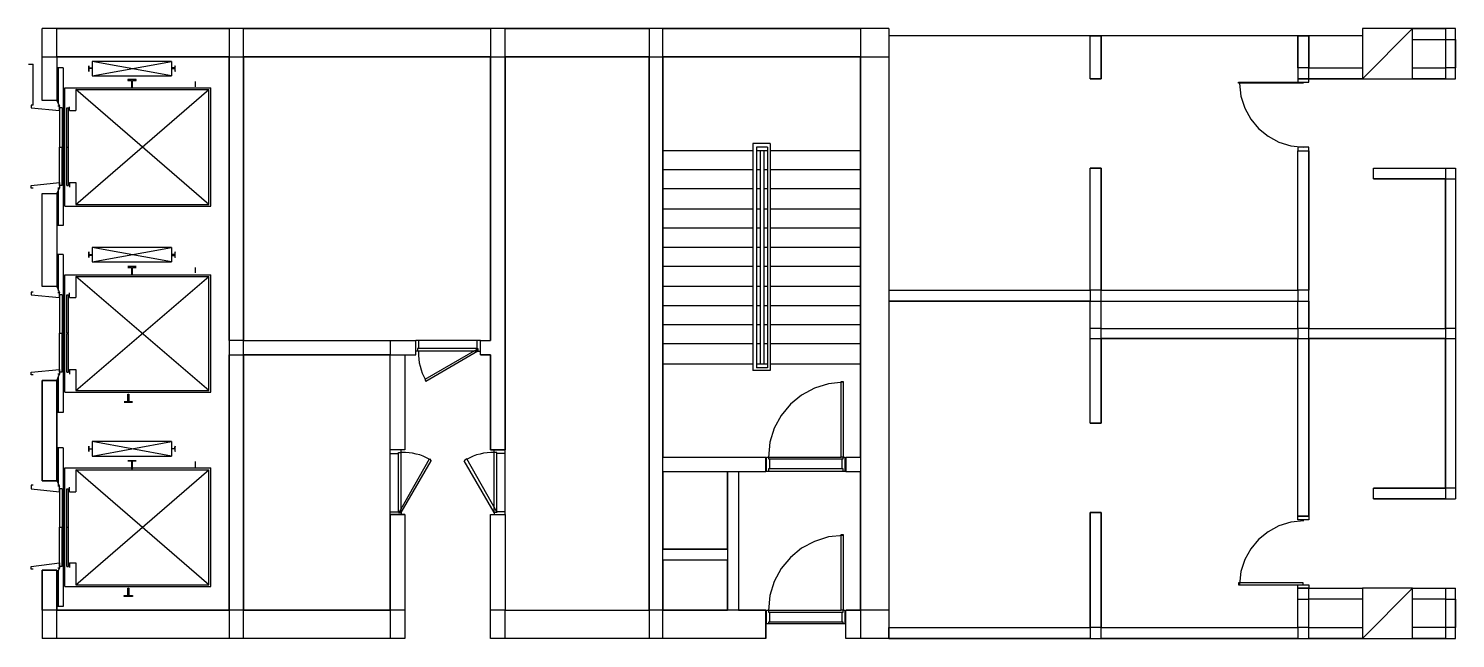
# Model space of a CAD drawing. Header units: millimetres. Extents: x -1062 to 473405, y -148599 to 38948.
# Drawn here: x 98830 to 118708, y -133078 to -124580 of the extents above; entities that cross this region are included whole.
import ezdxf

# ---------------------------------------------------------------- set-up
doc = ezdxf.new("R2010")
doc.units = ezdxf.units.MM
for name, color, linetype in [('COLUMN', 1, 'Continuous'), ('CORE_REF', 8, 'Continuous'), ('DOOR', 3, 'Continuous'), ('WALL', 7, 'Continuous')]:
    doc.layers.add(name, color=color, linetype=linetype)

msp = doc.modelspace()

# ---------------------------------------------------------------- linework, layer by layer
at = {"layer": 'COLUMN'}
for p, q in [((117413.4, -125279), (118111.6, -124580.5)), ((118111.6, -124580.5), (117413.4, -124580.5)), ((117413.4, -124580.5), (117413.4, -125279)), ((118111.6, -125279), (118111.6, -124580.5)), ((117413.4, -125279), (118111.6, -125279)), ((117413.4, -133077.6), (118111.6, -132379.1)), ((118111.6, -132379.1), (117413.4, -132379.1)), ((117413.4, -132379.1), (117413.4, -133077.6)), ((118111.6, -133077.6), (118111.6, -132379.1)), ((117413.4, -133077.6), (118111.6, -133077.6))]:
    msp.add_line(p, q, dxfattribs=at)
at = {"layer": 'CORE_REF'}
for p, q in [((99312.9, -125126.6), (99224, -125126.6)), ((99249.4, -125634.7), (99249.4, -125126.6)), ((99312.9, -125126.6), (99312.9, -127323.9)), ((99668.3, -125177.4), (99668.3, -125101.2)), ((99668.3, -125101.2), (99668.3, -125126.6)), ((99668.3, -125126.6), (99693.7, -125126.6)), ((99693.7, -125139.3), (99668.3, -125139.3)), ((99668.3, -125139.3), (99668.3, -125177.4)), ((99693.7, -125126.6), (99719.1, -125126.6)), ((99719.1, -125139.3), (99693.7, -125139.3)), ((99719.1, -125240.9), (100823.4, -125037.7)), ((100823.4, -125037.7), (99719.1, -125037.7)), ((99719.1, -125037.7), (99719.1, -125240.9)), ((100823.4, -125240.9), (99719.1, -125037.7)), ((99719.1, -125126.6), (99719.1, -125139.3)), ((100823.4, -125037.7), (100823.4, -125240.9)), ((100848.8, -125126.6), (100823.4, -125126.6)), ((100823.4, -125126.6), (100823.4, -125139.3)), ((100823.4, -125139.3), (100848.8, -125139.3)), ((100861.5, -125126.6), (100848.8, -125126.6)), ((100848.8, -125139.3), (100861.5, -125139.3)), ((100874.2, -125101.2), (100861.5, -125126.6)), ((100861.5, -125139.3), (100874.2, -125177.4)), ((100874.2, -125177.4), (100874.2, -125101.2)), ((99338.3, -125406.1), (101369.2, -125406.1)), ((99338.3, -127057.2), (99338.3, -125406.1)), ((99719.1, -125240.9), (100823.4, -125240.9)), ((100328.3, -125291.7), (100214.1, -125291.7)), ((100214.1, -125291.7), (100214.1, -125304.4)), ((100214.1, -125304.4), (100264.9, -125304.4)), ((100264.9, -125304.4), (100264.9, -125342.5)), ((100264.9, -125342.5), (100264.9, -125406.1)), ((100264.9, -125406.1), (100277.6, -125406.1)), ((100277.6, -125342.5), (100277.6, -125304.4)), ((100277.6, -125304.4), (100328.3, -125304.4)), ((100277.6, -125406.1), (100277.6, -125342.5)), ((100328.3, -125304.4), (100328.3, -125291.7)), ((101153.4, -125317.1), (101153.4, -125393.3)), ((101369.2, -127057.2), (101369.2, -125406.1)), ((99224, -125583.9), (99262.1, -125660.1)), ((99490.6, -125431.5), (101343.8, -125431.5)), ((99490.6, -125431.5), (99490.6, -125723.6)), ((99490.6, -127031.8), (101343.8, -125431.5)), ((101343.8, -127031.8), (99490.6, -125431.5)), ((101343.8, -127031.8), (101343.8, -125431.5)), ((98894, -125647.4), (98868.6, -125647.4)), ((98868.6, -125647.4), (98868.6, -125685.5)), ((98868.6, -125685.5), (99262.1, -125723.6)), ((99262.1, -125660.1), (99236.7, -125660.1)), ((99262.1, -125723.6), (99262.1, -125660.1)), ((99262.1, -125685.5), (99262.1, -126231.6)), ((99300.2, -125685.5), (99262.1, -125685.5)), ((99300.2, -125685.5), (99300.2, -126231.6)), ((99363.7, -126231.6), (99363.7, -125685.5)), ((99363.7, -125685.5), (99389, -125685.5)), ((99389, -126231.6), (99389, -125685.5)), ((99401.7, -125723.6), (99401.7, -125672.8)), ((99401.7, -125723.6), (99490.6, -125723.6)), ((109162.8, -126180.8), (108921.7, -126180.8)), ((108921.7, -126180.8), (108921.7, -129343.5)), ((109162.8, -126180.8), (109162.8, -129343.5)), ((99262.1, -126765.1), (99262.1, -126231.6)), ((99262.1, -126231.6), (99300.2, -126231.6)), ((99300.2, -126765.1), (99300.2, -126231.6)), ((99363.7, -126765.1), (99363.7, -126231.6)), ((99363.7, -126231.6), (99389, -126231.6)), ((99389, -126765.1), (99389, -126231.6)), ((108921.7, -126282.4), (107665, -126282.4)), ((109124.8, -126231.6), (108972.4, -126231.6)), ((108972.4, -126231.6), (108972.4, -129305.3)), ((109124.8, -126282.4), (108972.4, -126282.4)), ((109023.2, -126282.4), (109023.2, -129254.5)), ((109074, -126282.4), (109074, -129254.5)), ((109124.8, -126282.4), (109112.1, -126282.4)), ((109124.8, -126231.6), (109124.8, -129305.3)), ((110419.5, -126282.4), (109162.8, -126282.4)), ((108921.7, -126549.2), (107665, -126549.2)), ((109023.2, -126549.2), (108972.4, -126549.2)), ((109124.8, -126549.2), (109074, -126549.2)), ((110419.5, -126549.2), (109162.8, -126549.2)), ((98868.6, -126765.1), (99262.1, -126727)), ((98868.6, -126803.2), (98868.6, -126765.1)), ((98894, -126803.2), (98868.6, -126803.2)), ((99224, -126879.4), (99262.1, -126803.2)), ((99262.1, -126803.2), (99236.7, -126803.2)), ((99249.4, -127323.9), (99249.4, -126815.9)), ((99262.1, -126727), (99262.1, -126803.2)), ((99300.2, -126765.1), (99262.1, -126765.1)), ((99363.7, -126765.1), (99389, -126765.1)), ((99401.7, -126727), (99401.7, -126790.5)), ((99401.7, -126727), (99490.6, -126727)), ((99490.6, -126727), (99490.6, -127031.8)), ((108921.7, -126815.9), (107665, -126815.9)), ((109023.2, -126815.9), (108972.4, -126815.9)), ((109124.8, -126815.9), (109074, -126815.9)), ((110419.5, -126815.9), (109162.8, -126815.9)), ((99338.3, -127057.2), (101369.2, -127057.2)), ((99490.6, -127031.8), (101343.8, -127031.8)), ((108921.7, -127095.3), (107665, -127095.3)), ((109023.2, -127095.3), (108972.4, -127095.3)), ((109124.8, -127095.3), (109074, -127095.3)), ((110419.5, -127095.3), (109162.8, -127095.3)), ((99312.9, -127323.9), (99224, -127323.9)), ((108921.7, -127362.1), (107665, -127362.1)), ((109023.2, -127362.1), (108972.4, -127362.1)), ((109124.8, -127362.1), (109074, -127362.1)), ((110419.5, -127362.1), (109162.8, -127362.1)), ((99312.9, -127730.4), (99224, -127730.4)), ((99249.4, -128238.4), (99249.4, -127730.4)), ((99312.9, -127730.4), (99312.9, -129927.7)), ((99668.3, -127768.5), (99668.3, -127692.3)), ((99668.3, -127692.3), (99668.3, -127730.4)), ((99668.3, -127730.4), (99693.7, -127730.4)), ((99693.7, -127743.1), (99668.3, -127743.1)), ((99668.3, -127743.1), (99668.3, -127768.5)), ((99693.7, -127730.4), (99719.1, -127730.4)), ((99719.1, -127743.1), (99693.7, -127743.1)), ((99719.1, -127832), (100823.4, -127628.8)), ((100823.4, -127628.8), (99719.1, -127628.8)), ((99719.1, -127628.8), (99719.1, -127832)), ((100823.4, -127832), (99719.1, -127628.8)), ((99719.1, -127730.4), (99719.1, -127743.1)), ((100823.4, -127628.8), (100823.4, -127832)), ((100848.8, -127730.4), (100823.4, -127730.4)), ((100823.4, -127730.4), (100823.4, -127743.1)), ((100823.4, -127743.1), (100848.8, -127743.1)), ((100861.5, -127730.4), (100848.8, -127730.4)), ((100848.8, -127743.1), (100861.5, -127743.1)), ((100874.2, -127692.3), (100861.5, -127730.4)), ((100861.5, -127743.1), (100874.2, -127768.5)), ((100874.2, -127768.5), (100874.2, -127692.3)), ((108921.7, -127628.8), (107665, -127628.8)), ((109023.2, -127628.8), (108972.4, -127628.8)), ((109124.8, -127628.8), (109074, -127628.8)), ((110419.5, -127628.8), (109162.8, -127628.8)), ((99338.3, -128009.8), (101369.2, -128009.8)), ((99338.3, -129648.3), (99338.3, -128009.8)), ((99719.1, -127832), (100823.4, -127832)), ((100328.3, -127895.5), (100214.1, -127895.5)), ((100214.1, -127908.2), (100264.9, -127908.2)), ((100264.9, -127908.2), (100264.9, -127946.3)), ((100264.9, -127946.3), (100264.9, -128009.8)), ((100264.9, -128009.8), (100277.6, -128009.8)), ((100277.6, -127946.3), (100277.6, -127908.2)), ((100277.6, -127908.2), (100328.3, -127908.2)), ((100277.6, -128009.8), (100277.6, -127946.3)), ((101153.4, -127908.2), (101153.4, -127984.4)), ((101369.2, -129648.3), (101369.2, -128009.8)), ((108921.7, -127895.5), (107665, -127895.5)), ((109023.2, -127895.5), (108972.4, -127895.5)), ((109124.8, -127895.5), (109074, -127895.5)), ((110419.5, -127895.5), (109162.8, -127895.5)), ((99224, -128174.9), (99262.1, -128263.8)), ((99490.6, -128035.2), (101343.8, -128035.2)), ((99490.6, -128035.2), (99490.6, -128327.3)), ((99490.6, -129622.9), (101343.8, -128035.2)), ((101343.8, -129622.9), (99490.6, -128035.2)), ((101343.8, -129622.9), (101343.8, -128035.2)), ((108921.7, -128174.9), (107665, -128174.9)), ((109023.2, -128174.9), (108972.4, -128174.9)), ((109124.8, -128174.9), (109074, -128174.9)), ((110419.5, -128174.9), (109162.8, -128174.9)), ((98894, -128251.1), (98868.6, -128251.1)), ((98868.6, -128251.1), (98868.6, -128289.2)), ((98868.6, -128289.2), (99262.1, -128327.3)), ((99262.1, -128263.8), (99236.7, -128263.8)), ((99262.1, -128327.3), (99262.1, -128263.8)), ((99262.1, -128289.2), (99262.1, -128822.7)), ((99300.2, -128289.2), (99262.1, -128289.2)), ((99300.2, -128289.2), (99300.2, -128822.7)), ((99363.7, -128822.7), (99363.7, -128289.2)), ((99363.7, -128289.2), (99389, -128289.2)), ((99389, -128822.7), (99389, -128289.2)), ((99401.7, -128327.3), (99401.7, -128263.8)), ((99401.7, -128327.3), (99490.6, -128327.3)), ((108921.7, -128441.7), (107665, -128441.7)), ((109023.2, -128441.7), (108972.4, -128441.7)), ((109124.8, -128441.7), (109074, -128441.7)), ((110419.5, -128441.7), (109162.8, -128441.7)), ((108921.7, -128708.4), (107665, -128708.4)), ((109023.2, -128708.4), (108972.4, -128708.4)), ((109124.8, -128708.4), (109074, -128708.4)), ((110419.5, -128708.4), (109162.8, -128708.4)), ((99262.1, -129368.9), (99262.1, -128822.7)), ((99262.1, -128822.7), (99300.2, -128822.7)), ((99300.2, -129368.9), (99300.2, -128822.7)), ((99389, -128822.7), (99363.7, -128822.7)), ((99363.7, -129368.9), (99363.7, -128835.4)), ((99389, -128835.4), (99363.7, -128835.4)), ((99389, -129368.9), (99389, -128835.4)), ((108921.7, -128975.1), (107665, -128975.1)), ((109023.2, -128975.1), (108972.4, -128975.1)), ((109124.8, -128975.1), (109074, -128975.1)), ((110419.5, -128975.1), (109162.8, -128975.1)), ((98868.6, -129368.9), (99262.1, -129330.8)), ((98868.6, -129407), (98868.6, -129368.9)), ((99224, -129483.2), (99262.1, -129394.3)), ((99262.1, -129394.3), (99236.7, -129394.3)), ((99262.1, -129330.8), (99262.1, -129394.3)), ((99300.2, -129368.9), (99262.1, -129368.9)), ((99363.7, -129368.9), (99389, -129368.9)), ((99401.7, -129330.8), (99401.7, -129394.3)), ((99401.7, -129330.8), (99490.6, -129330.8)), ((99490.6, -129330.8), (99490.6, -129622.9)), ((108921.7, -129254.5), (107665, -129254.5)), ((109162.8, -129343.5), (108921.7, -129343.5)), ((109023.2, -129254.5), (108972.4, -129254.5)), ((109124.8, -129305.3), (108972.4, -129305.3)), ((109124.8, -129254.5), (109023.2, -129254.5)), ((109124.8, -129254.5), (109112.1, -129254.5)), ((110419.5, -129254.5), (109162.8, -129254.5)), ((98894, -129407), (98868.6, -129407)), ((99249.4, -129927.7), (99249.4, -129419.7)), ((99338.3, -129648.3), (101369.2, -129648.3)), ((99490.6, -129622.9), (101343.8, -129622.9)), ((100163.3, -129775.3), (100214.1, -129775.3)), ((100277.6, -129788), (100163.3, -129788)), ((100214.1, -129737.2), (100214.1, -129673.7)), ((100214.1, -129673.7), (100226.8, -129673.7)), ((100214.1, -129775.3), (100214.1, -129737.2)), ((100226.8, -129673.7), (100226.8, -129737.2)), ((100226.8, -129737.2), (100226.8, -129775.3)), ((100226.8, -129775.3), (100277.6, -129775.3)), ((99312.9, -129927.7), (99224, -129927.7)), ((99719.1, -130537.4), (100823.4, -130334.2)), ((100823.4, -130334.2), (99719.1, -130334.2)), ((99719.1, -130334.2), (99719.1, -130537.4)), ((100823.4, -130537.4), (99719.1, -130334.2)), ((100823.4, -130334.2), (100823.4, -130537.4)), ((99312.9, -130423.1), (99224, -130423.1)), ((99249.4, -130943.8), (99249.4, -130423.1)), ((99312.9, -130423.1), (99312.9, -132633.1)), ((99668.3, -130473.9), (99668.3, -130397.7)), ((99668.3, -130397.7), (99668.3, -130423.1)), ((99668.3, -130423.1), (99668.3, -130435.8)), ((99668.3, -130435.8), (99693.7, -130435.8)), ((99668.3, -130435.8), (99668.3, -130473.9)), ((99693.7, -130435.8), (99719.1, -130435.8)), ((99719.1, -130537.4), (100823.4, -130537.4)), ((100848.8, -130435.8), (100823.4, -130435.8)), ((100861.5, -130435.8), (100848.8, -130435.8)), ((100874.2, -130397.7), (100861.5, -130423.1)), ((100861.5, -130423.1), (100861.5, -130435.8)), ((100861.5, -130435.8), (100874.2, -130473.9)), ((100874.2, -130473.9), (100874.2, -130397.7)), ((99338.3, -130702.5), (101369.2, -130702.5)), ((99338.3, -132353.7), (99338.3, -130702.5)), ((99490.6, -130727.9), (101343.8, -130727.9)), ((99490.6, -130727.9), (99490.6, -131032.7)), ((99490.6, -132328.3), (101343.8, -130727.9)), ((101343.8, -132328.3), (99490.6, -130727.9)), ((100214.1, -130600.9), (100264.9, -130600.9)), ((100328.3, -130600.9), (100214.1, -130600.9)), ((100264.9, -130600.9), (100264.9, -130613.6)), ((100264.9, -130613.6), (100264.9, -130639)), ((100264.9, -130639), (100264.9, -130651.7)), ((100264.9, -130651.7), (100264.9, -130702.5)), ((100264.9, -130702.5), (100264.9, -130715.2)), ((100264.9, -130715.2), (100277.6, -130715.2)), ((100277.6, -130613.6), (100277.6, -130600.9)), ((100277.6, -130600.9), (100328.3, -130600.9)), ((100277.6, -130639), (100277.6, -130613.6)), ((100277.6, -130651.7), (100277.6, -130639)), ((100277.6, -130702.5), (100277.6, -130651.7)), ((100277.6, -130715.2), (100277.6, -130702.5)), ((101153.4, -130613.6), (101153.4, -130689.8)), ((101343.8, -132328.3), (101343.8, -130727.9)), ((101369.2, -132353.7), (101369.2, -130702.5)), ((98894, -130943.8), (98868.6, -130943.8)), ((98868.6, -130943.8), (98868.6, -130994.6)), ((99224, -130880.3), (99262.1, -130956.5)), ((99262.1, -130956.5), (99236.7, -130956.5)), ((99262.1, -131032.7), (99262.1, -130956.5)), ((99401.7, -131032.7), (99401.7, -130969.2)), ((98868.6, -130994.6), (99262.1, -131032.7)), ((99262.1, -130994.6), (99262.1, -131528.1)), ((99300.2, -130994.6), (99262.1, -130994.6)), ((99300.2, -130994.6), (99300.2, -131528.1)), ((99363.7, -131528.1), (99363.7, -130994.6)), ((99363.7, -130994.6), (99389, -130994.6)), ((99389, -131528.1), (99389, -130994.6)), ((99401.7, -131032.7), (99490.6, -131032.7)), ((99262.1, -132074.2), (99262.1, -131528.1)), ((99262.1, -131528.1), (99300.2, -131528.1)), ((99300.2, -132074.2), (99300.2, -131528.1)), ((99363.7, -132074.2), (99363.7, -131528.1)), ((99363.7, -131528.1), (99389, -131528.1)), ((99389, -132074.2), (99389, -131528.1)), ((98868.6, -132074.2), (99262.1, -132023.4)), ((98868.6, -132112.3), (98868.6, -132074.2)), ((98894, -132112.3), (98868.6, -132112.3)), ((99224, -132175.8), (99262.1, -132099.6)), ((99262.1, -132099.6), (99236.7, -132099.6)), ((99249.4, -132633.1), (99249.4, -132125)), ((99262.1, -132023.4), (99262.1, -132099.6)), ((99300.2, -132074.2), (99262.1, -132074.2)), ((99363.7, -132074.2), (99389, -132074.2)), ((99401.7, -132023.4), (99401.7, -132086.9)), ((99401.7, -132023.4), (99490.6, -132023.4)), ((99490.6, -132023.4), (99490.6, -132328.3)), ((99338.3, -132353.7), (101369.2, -132353.7)), ((99490.6, -132328.3), (101343.8, -132328.3)), ((100214.1, -132442.6), (100214.1, -132379.1)), ((100214.1, -132379.1), (100226.8, -132379.1)), ((100226.8, -132379.1), (100226.8, -132442.6)), ((100163.3, -132480.7), (100214.1, -132480.7)), ((100163.3, -132493.4), (100163.3, -132480.7)), ((100277.6, -132493.4), (100163.3, -132493.4)), ((100214.1, -132468), (100214.1, -132442.6)), ((100214.1, -132480.7), (100214.1, -132468)), ((100226.8, -132442.6), (100226.8, -132468)), ((100226.8, -132468), (100226.8, -132480.7)), ((100226.8, -132480.7), (100277.6, -132480.7)), ((100277.6, -132480.7), (100277.6, -132493.4)), ((99312.9, -132633.1), (99224, -132633.1))]:
    msp.add_line(p, q, dxfattribs=at)
at = {"layer": 'DOOR'}
for p, q in [((115687.2, -125342.5), (115687.2, -125329.8)), ((115687.2, -125329.8), (116588.4, -125329.8)), ((116588.4, -125342.5), (115687.2, -125342.5)), ((115699.9, -125346.1), (115719.8, -125525)), ((116664.5, -125279), (116512.2, -125279)), ((116512.2, -125279), (116512.2, -125329.8)), ((116512.2, -125329.8), (116664.5, -125329.8)), ((116588.4, -125329.8), (116588.4, -125342.5)), ((116664.5, -125329.8), (116664.5, -125279)), ((115719.8, -125525), (115773, -125691.4)), ((115773, -125691.4), (115856.1, -125841.9)), ((115856.1, -125841.9), (115965.4, -125972.8)), ((115965.4, -125972.8), (116097.5, -126080.8)), ((116097.5, -126080.8), (116248.8, -126162.3)), ((116248.8, -126162.3), (116415.7, -126213.7)), ((116415.7, -126213.7), (116594.7, -126231.6)), ((116664.5, -126231.6), (116512.2, -126231.6)), ((116512.2, -126231.6), (116512.2, -126282.4)), ((116664.5, -126282.4), (116664.5, -126231.6)), ((104225.2, -129076.7), (104225.2, -128924.3)), ((104263.2, -128924.3), (104225.2, -128924.3)), ((105075.6, -128924.3), (104263.2, -128924.3)), ((104263.2, -128924.3), (104263.2, -129038.6)), ((105126.4, -128924.3), (105075.6, -128924.3)), ((105075.6, -128924.3), (105075.6, -129038.6)), ((105126.4, -129076.7), (105126.4, -128924.3)), ((104250.6, -129076.7), (104225.2, -129076.7)), ((104263.2, -129038.6), (104250.6, -129038.6)), ((104250.6, -129038.6), (104250.6, -129076.7)), ((105075.6, -129038.6), (104250.6, -129038.6)), ((105088.3, -129076.7), (104250.6, -129076.7)), ((104263.6, -129084.3), (104263.7, -129135.3)), ((104263.7, -129135.3), (104267.3, -129186)), ((104267.3, -129186), (104274.3, -129236.1)), ((105075.6, -129051.3), (104352.1, -129470.5)), ((105088.3, -129076.7), (104364.8, -129495.9)), ((105075.6, -129038.6), (105088.3, -129038.6)), ((105088.3, -129076.7), (105075.6, -129051.3)), ((105088.3, -129038.6), (105088.3, -129076.7)), ((105088.3, -129076.7), (105126.4, -129076.7)), ((104274.3, -129236.1), (104284.7, -129285.7)), ((104284.7, -129285.7), (104298.4, -129334.4)), ((104298.4, -129334.4), (104315.4, -129382.1)), ((104315.4, -129382.1), (104335.7, -129428.6)), ((104335.7, -129428.6), (104359.2, -129473.8)), ((104352.1, -129470.5), (104364.8, -129495.9)), ((109777, -129590.9), (109599.1, -129687.5)), ((109973.6, -129529.9), (109777, -129590.9)), ((110184.6, -129508.6), (109973.6, -129529.9)), ((110152.9, -130550.1), (110152.9, -129495.9)), ((110152.9, -129495.9), (110178.3, -129495.9)), ((110178.3, -129495.9), (110178.3, -130550.1)), ((109599.1, -129687.5), (109444.2, -129815.5)), ((109316.3, -129970.6), (109219.7, -130148.6)), ((109444.2, -129815.5), (109316.3, -129970.6)), ((109219.7, -130148.6), (109158.7, -130345.2)), ((109158.7, -130345.2), (109137.5, -130556.4)), ((104022.1, -130448.5), (103869.8, -130448.5)), ((103869.8, -130499.3), (103869.8, -130448.5)), ((103869.8, -131312.2), (103869.8, -130499.3)), ((103869.8, -130499.3), (103984, -130499.3)), ((103984, -130499.3), (103984, -130486.6)), ((103984, -130486.6), (104022.1, -130486.6)), ((103984, -131312.2), (103984, -130486.6)), ((103996.7, -131312.2), (104415.6, -130575.5)), ((104022.1, -130486.6), (104022.1, -130448.5)), ((104022.1, -131324.9), (104022.1, -130486.6)), ((104080.6, -130487.1), (104029.7, -130487)), ((104131.2, -130490.6), (104080.6, -130487.1)), ((104181.4, -130497.6), (104131.2, -130490.6)), ((104230.9, -130508), (104181.4, -130497.6)), ((104279.6, -130521.7), (104230.9, -130508)), ((104327.2, -130538.8), (104279.6, -130521.7)), ((104373.8, -130559.1), (104327.2, -130538.8)), ((104419, -130582.6), (104373.8, -130559.1)), ((104415.6, -130575.5), (104441, -130600.9)), ((104936, -130575.5), (104897.9, -130600.9)), ((104977.8, -130559.1), (104932.6, -130582.6)), ((105354.9, -131312.2), (104936, -130575.5)), ((105024.3, -130538.8), (104977.8, -130559.1)), ((105072, -130521.7), (105024.3, -130538.8)), ((105120.7, -130508), (105072, -130521.7)), ((105170.2, -130497.6), (105120.7, -130508)), ((105220.3, -130490.6), (105170.2, -130497.6)), ((105271, -130487.1), (105220.3, -130490.6)), ((105321.9, -130487), (105271, -130487.1)), ((105316.8, -130486.6), (105316.8, -130448.5)), ((105316.8, -130448.5), (105469.1, -130448.5)), ((105354.9, -130486.6), (105316.8, -130486.6)), ((105316.8, -131324.9), (105316.8, -130486.6)), ((105354.9, -130499.3), (105354.9, -130486.6)), ((105354.9, -131312.2), (105354.9, -130486.6)), ((105469.1, -130499.3), (105354.9, -130499.3)), ((105469.1, -130499.3), (105469.1, -130448.5)), ((105469.1, -131312.2), (105469.1, -130499.3)), ((109112.1, -130753.3), (109112.1, -130550.1)), ((109112.1, -130550.1), (109137.5, -130550.1)), ((109137.5, -130550.1), (109137.5, -130575.5)), ((109137.5, -130550.1), (110152.9, -130550.1)), ((109137.5, -130575.5), (109150.1, -130575.5)), ((109150.1, -130575.5), (109150.1, -130715.2)), ((109150.1, -130575.5), (110165.6, -130575.5)), ((110178.3, -130550.1), (110152.9, -130550.1)), ((110165.6, -130715.2), (110165.6, -130575.5)), ((110165.6, -130575.5), (110178.3, -130575.5)), ((110178.3, -130575.5), (110178.3, -130550.1)), ((110178.3, -130550.1), (110203.7, -130550.1)), ((110203.7, -130550.1), (110203.7, -130753.3)), ((104022.1, -131324.9), (104441, -130600.9)), ((105316.8, -131324.9), (104897.9, -130600.9)), ((109137.5, -130753.3), (109112.1, -130753.3)), ((109137.5, -130715.2), (109137.5, -130753.3)), ((109150.1, -130715.2), (109137.5, -130715.2)), ((110178.3, -130753.3), (109137.5, -130753.3)), ((110165.6, -130715.2), (109150.1, -130715.2)), ((110178.3, -130715.2), (110165.6, -130715.2)), ((110178.3, -130753.3), (110178.3, -130715.2)), ((110203.7, -130753.3), (110178.3, -130753.3)), ((103869.8, -131350.3), (103869.8, -131312.2)), ((103869.8, -131312.2), (103984, -131312.2)), ((104022.1, -131350.3), (103869.8, -131350.3)), ((103984, -131312.2), (103984, -131324.9)), ((103984, -131324.9), (104022.1, -131324.9)), ((104022.1, -131324.9), (103996.7, -131312.2)), ((104022.1, -131324.9), (104022.1, -131350.3)), ((105316.8, -131324.9), (105354.9, -131312.2)), ((105354.9, -131324.9), (105316.8, -131324.9)), ((105316.8, -131324.9), (105316.8, -131350.3)), ((105316.8, -131350.3), (105469.1, -131350.3)), ((105469.1, -131312.2), (105354.9, -131312.2)), ((105354.9, -131312.2), (105354.9, -131324.9)), ((105469.1, -131350.3), (105469.1, -131312.2)), ((116512.2, -131426.5), (116512.2, -131375.7)), ((116664.5, -131375.7), (116664.5, -131426.5)), ((116248.8, -131508.5), (116097.5, -131590)), ((116415.7, -131457.1), (116248.8, -131508.5)), ((116594.7, -131439.2), (116415.7, -131457.1)), ((116664.5, -131426.5), (116512.2, -131426.5)), ((109777, -131724.7), (109599.1, -131821.3)), ((109973.6, -131663.7), (109777, -131724.7)), ((110184.6, -131642.4), (109973.6, -131663.7)), ((110152.9, -132683.9), (110152.9, -131629.7)), ((110152.9, -131629.7), (110178.3, -131629.7)), ((110178.3, -131629.7), (110178.3, -132683.9)), ((115965.4, -131698), (115856.1, -131828.9)), ((116097.5, -131590), (115965.4, -131698)), ((109444.2, -131949.3), (109316.3, -132104.4)), ((109599.1, -131821.3), (109444.2, -131949.3)), ((115773, -131979.4), (115719.8, -132145.8)), ((115856.1, -131828.9), (115773, -131979.4)), ((109316.3, -132104.4), (109219.7, -132282.4)), ((115719.8, -132145.8), (115699.9, -132324.7)), ((109219.7, -132282.4), (109158.7, -132479.1)), ((116588.4, -132302.9), (115687.2, -132302.9)), ((115687.2, -132302.9), (115687.2, -132328.3)), ((115687.2, -132328.3), (116588.4, -132328.3)), ((116512.2, -132379.1), (116512.2, -132328.3)), ((116512.2, -132328.3), (116664.5, -132328.3)), ((116664.5, -132379.1), (116512.2, -132379.1)), ((116588.4, -132328.3), (116588.4, -132302.9)), ((116664.5, -132328.3), (116664.5, -132379.1)), ((109158.7, -132479.1), (109137.5, -132690.2)), ((109112.1, -132874.4), (109112.1, -132683.9)), ((109112.1, -132683.9), (109137.5, -132683.9)), ((109137.5, -132683.9), (109137.5, -132709.3)), ((109137.5, -132683.9), (110152.9, -132683.9)), ((109137.5, -132709.3), (109150.1, -132709.3)), ((109150.1, -132709.3), (109150.1, -132849)), ((109150.1, -132709.3), (110165.6, -132709.3)), ((110178.3, -132683.9), (110152.9, -132683.9)), ((110165.6, -132849), (110165.6, -132709.3)), ((110165.6, -132709.3), (110178.3, -132709.3)), ((110178.3, -132709.3), (110178.3, -132683.9)), ((110178.3, -132683.9), (110203.7, -132683.9)), ((110203.7, -132683.9), (110203.7, -132874.4)), ((109137.5, -132874.4), (109112.1, -132874.4)), ((109137.5, -132849), (109137.5, -132874.4)), ((109150.1, -132849), (109137.5, -132849)), ((110178.3, -132874.4), (109137.5, -132874.4)), ((110165.6, -132849), (109150.1, -132849)), ((110178.3, -132849), (110165.6, -132849)), ((110178.3, -132874.4), (110178.3, -132849)), ((110203.7, -132874.4), (110178.3, -132874.4))]:
    msp.add_line(p, q, dxfattribs=at)
at = {"layer": 'WALL'}
for p, q in [((110813, -124580.5), (99020.9, -124580.5)), ((99020.9, -125583.9), (99020.9, -124580.5)), ((110813, -124580.5), (110813, -133077.6)), ((118708.1, -124580.5), (118111.6, -124580.5)), ((118708.1, -125279), (118708.1, -124580.5)), ((117413.4, -124682.1), (110813, -124682.1)), ((113618.2, -125279), (113618.2, -124682.1)), ((113770.5, -125279), (113770.5, -124682.1)), ((116512.2, -124682.1), (116512.2, -125279)), ((116664.5, -125126.6), (116664.5, -124682.1)), ((118111.6, -124732.9), (118568.5, -124732.9)), ((118568.5, -124732.9), (118568.5, -125126.6)), ((99224, -124974.2), (101623.1, -124974.2)), ((99224, -124974.2), (99224, -125583.9)), ((101623.1, -124974.2), (101623.1, -132683.9)), ((101826.2, -124974.2), (105266, -124974.2)), ((101826.2, -128924.3), (101826.2, -124974.2)), ((105266, -124974.2), (105266, -128924.3)), ((105469.1, -124974.2), (107474.6, -124974.2)), ((105469.1, -130448.5), (105469.1, -124974.2)), ((107474.6, -124974.2), (107474.6, -132683.9)), ((107665, -124974.2), (110419.5, -124974.2)), ((107665, -130550.1), (107665, -124974.2)), ((110419.5, -124974.2), (110419.5, -132683.9)), ((98830.5, -125075.8), (98894, -125075.8)), ((98894, -125647.4), (98894, -125075.8)), ((116664.5, -125126.6), (117413.4, -125126.6)), ((118111.6, -125126.6), (118568.5, -125126.6)), ((113618.2, -125279), (113770.5, -125279)), ((116512.2, -125279), (117413.4, -125279)), ((118111.6, -125279), (118708.1, -125279)), ((99224, -125583.9), (99020.9, -125583.9)), ((116512.2, -128225.7), (116512.2, -126282.4)), ((116512.2, -126282.4), (116664.5, -126282.4)), ((116664.5, -128759.2), (116664.5, -126282.4)), ((113618.2, -128225.7), (113618.2, -126523.8)), ((113770.5, -126523.8), (113618.2, -126523.8)), ((113770.5, -128225.7), (113770.5, -126523.8)), ((117565.8, -126523.8), (118708.1, -126523.8)), ((117565.8, -126676.2), (117565.8, -126523.8)), ((118708.1, -126523.8), (118708.1, -131134.3)), ((117565.8, -126676.2), (118568.5, -126676.2)), ((118568.5, -126676.2), (118568.5, -128759.2)), ((99020.9, -128174.9), (99020.9, -126879.4)), ((99020.9, -126879.4), (99224, -126879.4)), ((99224, -126879.4), (99224, -128174.9)), ((99224, -128174.9), (99020.9, -128174.9)), ((110813, -128225.7), (113618.2, -128225.7)), ((110813, -128378.2), (113618.2, -128378.2)), ((113618.2, -130080.1), (113618.2, -128378.2)), ((113770.5, -128225.7), (116512.2, -128225.7)), ((113770.5, -128759.2), (113770.5, -128378.2)), ((113770.5, -128378.2), (116512.2, -128378.2)), ((116512.2, -128759.2), (116512.2, -128378.2)), ((113770.5, -128759.2), (116512.2, -128759.2)), ((116664.5, -128759.2), (118568.5, -128759.2)), ((101826.2, -128924.3), (104225.2, -128924.3)), ((104225.2, -129127.5), (104225.2, -128924.3)), ((105126.4, -128924.3), (105266, -128924.3)), ((105126.4, -129127.5), (105126.4, -128924.3)), ((113770.5, -130080.1), (113770.5, -128898.9)), ((113770.5, -128898.9), (116512.2, -128898.9)), ((116512.2, -131375.7), (116512.2, -128898.9)), ((116664.5, -128898.9), (118568.5, -128898.9)), ((116664.5, -131375.7), (116664.5, -128898.9)), ((118568.5, -128898.9), (118568.5, -130981.9)), ((101826.2, -132683.9), (101826.2, -129127.5)), ((101826.2, -129127.5), (103869.8, -129127.5)), ((103869.8, -130448.5), (103869.8, -129127.5)), ((104072.9, -129127.5), (104225.2, -129127.5)), ((104072.9, -129127.5), (104072.9, -130448.5)), ((105126.4, -129127.5), (105266, -129127.5)), ((105266, -129127.5), (105266, -130448.5)), ((99224, -129483.2), (99020.9, -129483.2)), ((99020.9, -129483.2), (99020.9, -130880.3)), ((99224, -130880.3), (99224, -129483.2)), ((113618.2, -130080.1), (113770.5, -130080.1)), ((104072.9, -130448.5), (103869.8, -130448.5)), ((105266, -130448.5), (105469.1, -130448.5)), ((107665, -132683.9), (107665, -130550.1)), ((107665, -130550.1), (109099.4, -130550.1)), ((109099.4, -130753.3), (109099.4, -130550.1)), ((110216.4, -130550.1), (110419.5, -130550.1)), ((110216.4, -130550.1), (110216.4, -130753.3)), ((110419.5, -130550.1), (110419.5, -132683.9)), ((107665, -130753.3), (109099.4, -130753.3)), ((108566.3, -130753.3), (108566.3, -132683.9)), ((108718.6, -130753.3), (108718.6, -132683.9)), ((110216.4, -130753.3), (110419.5, -130753.3)), ((99020.9, -130880.3), (99224, -130880.3)), ((118568.5, -130981.9), (117565.8, -130981.9)), ((117565.8, -131134.3), (117565.8, -130981.9)), ((117565.8, -131134.3), (118708.1, -131134.3)), ((104072.9, -131350.3), (103869.8, -131350.3)), ((103869.8, -131350.3), (103869.8, -132683.9)), ((104072.9, -131350.3), (104072.9, -133077.6)), ((105266, -133077.6), (105266, -131350.3)), ((105266, -131350.3), (105469.1, -131350.3)), ((105469.1, -131350.3), (105469.1, -132683.9)), ((113770.5, -131324.9), (113618.2, -131324.9)), ((113618.2, -131324.9), (113618.2, -132925.2)), ((113770.5, -132925.2), (113770.5, -131324.9)), ((116512.2, -131375.7), (116664.5, -131375.7)), ((108566.3, -131832.9), (107665, -131832.9)), ((108566.3, -131985.3), (107665, -131985.3)), ((99224, -132125), (99020.9, -132125)), ((99020.9, -132125), (99020.9, -133077.6)), ((99224, -132683.9), (99224, -132125)), ((116512.2, -132925.2), (116512.2, -132379.1)), ((116512.2, -132379.1), (117413.4, -132379.1)), ((118111.6, -132379.1), (118708.1, -132379.1)), ((118708.1, -133077.6), (118708.1, -132379.1)), ((116664.5, -132925.2), (116664.5, -132531.5)), ((117413.4, -132531.5), (116664.5, -132531.5)), ((118568.5, -132531.5), (118111.6, -132531.5)), ((118568.5, -132531.5), (118568.5, -132925.2)), ((101623.1, -132683.9), (99224, -132683.9)), ((101521.5, -132683.9), (101623.1, -132683.9)), ((103869.8, -132683.9), (101826.2, -132683.9)), ((105469.1, -132683.9), (107474.6, -132683.9)), ((109099.4, -132683.9), (107665, -132683.9)), ((109099.4, -133077.6), (109099.4, -132683.9)), ((110419.5, -132683.9), (110216.4, -132683.9)), ((110216.4, -133077.6), (110216.4, -132683.9)), ((110813, -132925.2), (113618.2, -132925.2)), ((113770.5, -132925.2), (116512.2, -132925.2)), ((116664.5, -132925.2), (117413.4, -132925.2)), ((118568.5, -132925.2), (118111.6, -132925.2)), ((104072.9, -133077.6), (99020.9, -133077.6)), ((109099.4, -133077.6), (105266, -133077.6)), ((110813, -133077.6), (110216.4, -133077.6)), ((110813, -133077.6), (117413.4, -133077.6)), ((118111.6, -133077.6), (118708.1, -133077.6))]:
    msp.add_line(p, q, dxfattribs=at)
for points in [[(101623.1, -124580.5), (101623.1, -124974.2), (99224, -124974.2), (99224, -124580.5), (101623.1, -124580.5)], [(105266, -124580.5), (105266, -124974.2), (101826.2, -124974.2), (101826.2, -124580.5), (105266, -124580.5)], [(107474.6, -124580.5), (107474.6, -124974.2), (105469.1, -124974.2), (105469.1, -124580.5), (107474.6, -124580.5)], [(110419.5, -124580.5), (110419.5, -124974.2), (107665, -124974.2), (107665, -124580.5), (110419.5, -124580.5)], [(118111.6, -124580.5), (118568.5, -124580.5), (118568.5, -124732.9), (118708.1, -124732.9), (118708.1, -125126.6), (118568.5, -125126.6), (118568.5, -125279), (118111.6, -125279), (118111.6, -125126.6), (118111.6, -124732.9), (118111.6, -124580.5)], [(113620, -124680), (113770, -124680), (113770, -124682.1), (113770.5, -124682.1), (113770.5, -125279), (113770, -125279), (113770, -125280), (113620, -125280), (113620, -125279), (113618.2, -125279), (113618.2, -124682.1), (113620, -124682.1), (113620, -124680)], [(116664.5, -125126.6), (116512.2, -125126.6), (116512.2, -124682.1), (116664.5, -124682.1), (116664.5, -125126.6)], [(99224, -125583.9), (99020.9, -125583.9), (99020.9, -124974.2), (99224, -124974.2), (99224, -125583.9)], [(101826.2, -128924.3), (101623.1, -128924.3), (101623.1, -124974.2), (101826.2, -124974.2), (101826.2, -128924.3)], [(105126.4, -129127.5), (105126.4, -128924.3), (105266, -128924.3), (105266, -124974.2), (105469.1, -124974.2), (105469.1, -128924.3), (105469.1, -129127.5), (105469.1, -130448.5), (105266, -130448.5), (105266, -129127.5), (105126.4, -129127.5)], [(107474.6, -132683.9), (107474.6, -130550.1), (107474.6, -124974.2), (107665, -124974.2), (107665, -130550), (109100, -130550), (109100, -130755), (108720, -130755), (108720, -132683.9), (109099.4, -132683.9), (109099.4, -133077.6), (107665, -133077.6), (107665, -132683.9), (107474.6, -132683.9)], [(110215, -130755), (110215, -130550), (110419.5, -130550), (110419.5, -124974.2), (110813, -124974.2), (110813, -128225.7), (113618.2, -128225.7), (113618.2, -128378.2), (110813, -128378.2), (110813, -130550.1), (110813, -132683.9), (110419.5, -132683.9), (110419.5, -130755), (110215, -130755)], [(117413.4, -125126.6), (117413.4, -125279), (116664.5, -125279), (116664.5, -125126.6), (117413.4, -125126.6)], [(116664.5, -126282.4), (116664.5, -128225.7), (116512.2, -128225.7), (116512.2, -126282.4), (116664.5, -126282.4)], [(113770.5, -126523.8), (113770.5, -128225.7), (113618.2, -128225.7), (113618.2, -126523.8), (113770.5, -126523.8)], [(118568.5, -126523.8), (118568.5, -126676.2), (117565.8, -126676.2), (117565.8, -126523.8), (118568.5, -126523.8)], [(118708.1, -126676.2), (118708.1, -128759.2), (118568.5, -128759.2), (118568.5, -126676.2), (118708.1, -126676.2)], [(99020.9, -126880), (99020.9, -126879.4), (99224, -126879.4), (99224, -126880), (99225, -126880), (99225, -128175), (99020, -128175), (99020, -126880), (99020.9, -126880)], [(113770.5, -128378.2), (113770.5, -128225.7), (116512.2, -128225.7), (116512.2, -128378.2), (116664.5, -128378.2), (116664.5, -128759.2), (116512.2, -128759.2), (116512.2, -128898.9), (113770.5, -128898.9), (113770.5, -128760), (113770, -128760), (113770, -128759.2), (113618.2, -128759.2), (113618.2, -128378.2), (113770.5, -128378.2)], [(118568.5, -128759.2), (118568.5, -128898.9), (116664.5, -128898.9), (116664.5, -128759.2), (118568.5, -128759.2)], [(103869.8, -128924.3), (103869.8, -129127.5), (101826.2, -129127.5), (101826.2, -128924.3), (103869.8, -128924.3)], [(113770.5, -130080.1), (113618.2, -130080.1), (113618.2, -128898.9), (113770.5, -128898.9), (113770.5, -130080.1)], [(116664.5, -128898.9), (116664.5, -131375.7), (116512.2, -131375.7), (116512.2, -128898.9), (116664.5, -128898.9)], [(118708.1, -130981.9), (118568.5, -130981.9), (118568.5, -128898.9), (118708.1, -128898.9), (118708.1, -130981.9)], [(101826.2, -129127.5), (101826.2, -132683.9), (101623.1, -132683.9), (101623.1, -129127.5), (101826.2, -129127.5)], [(104072.9, -129127.5), (104072.9, -130448.5), (103869.8, -130448.5), (103869.8, -129127.5), (104072.9, -129127.5)], [(99224, -129483.2), (99224, -129485), (99225, -129485), (99225, -130880), (99224, -130880), (99224, -130880.3), (99020.9, -130880.3), (99020.9, -130880), (99020, -130880), (99020, -129485), (99020.9, -129485), (99020.9, -129483.2), (99224, -129483.2)], [(108565, -130755), (107665, -130755), (107665, -131832.9), (108565, -131832.9), (108565, -130755)], [(118568.5, -130981.9), (118568.5, -131134.3), (117565.8, -131134.3), (117565.8, -130981.9), (118568.5, -130981.9)], [(104072.9, -131350.3), (104072.9, -132683.9), (103869.8, -132683.9), (103869.8, -131350.3), (104072.9, -131350.3)], [(105469.1, -131350.3), (105469.1, -132683.9), (105266, -132683.9), (105266, -131350.3), (105469.1, -131350.3)], [(113770.5, -131324.9), (113770.5, -132925.2), (113618.2, -132925.2), (113618.2, -131324.9), (113770.5, -131324.9)], [(108565, -132683.9), (108565, -131985.3), (107665, -131985.3), (107665, -132683.9), (108565, -132683.9)], [(99224, -132125), (99224, -132683.9), (99020.9, -132683.9), (99020.9, -132125), (99224, -132125)], [(116512.2, -132925.2), (116512.2, -132531.5), (116664.5, -132531.5), (116664.5, -132379.1), (117413.4, -132379.1), (117413.4, -132531.5), (117413.4, -132925.2), (117413.4, -133077.6), (116664.5, -133077.6), (116664.5, -132925.2), (116512.2, -132925.2)], [(118111.6, -132531.5), (118111.6, -132379.1), (118568.5, -132379.1), (118568.5, -132531.5), (118708.1, -132531.5), (118708.1, -132925.2), (118568.5, -132925.2), (118568.5, -133077.6), (118111.6, -133077.6), (118111.6, -132925.2), (118111.6, -132531.5)], [(101623.1, -132683.9), (101623.1, -133077.6), (99224, -133077.6), (99224, -132683.9), (101623.1, -132683.9)], [(103869.8, -132683.9), (103869.8, -133077.6), (101826.2, -133077.6), (101826.2, -132683.9), (103869.8, -132683.9)], [(107474.6, -132683.9), (107474.6, -133077.6), (105469.1, -133077.6), (105469.1, -132683.9), (107474.6, -132683.9)], [(110419.5, -132683.9), (110419.5, -133077.6), (110216.4, -133077.6), (110216.4, -132683.9), (110419.5, -132683.9)], [(113618.2, -132925.2), (113618.2, -133077.6), (110813, -133077.6), (110813, -132925.2), (113618.2, -132925.2)], [(116512.2, -132925.2), (116512.2, -133077.6), (113770.5, -133077.6), (113770.5, -132925.2), (116512.2, -132925.2)]]:
    msp.add_lwpolyline(points, close=True, dxfattribs=at)

doc.saveas('drawing.dxf')
